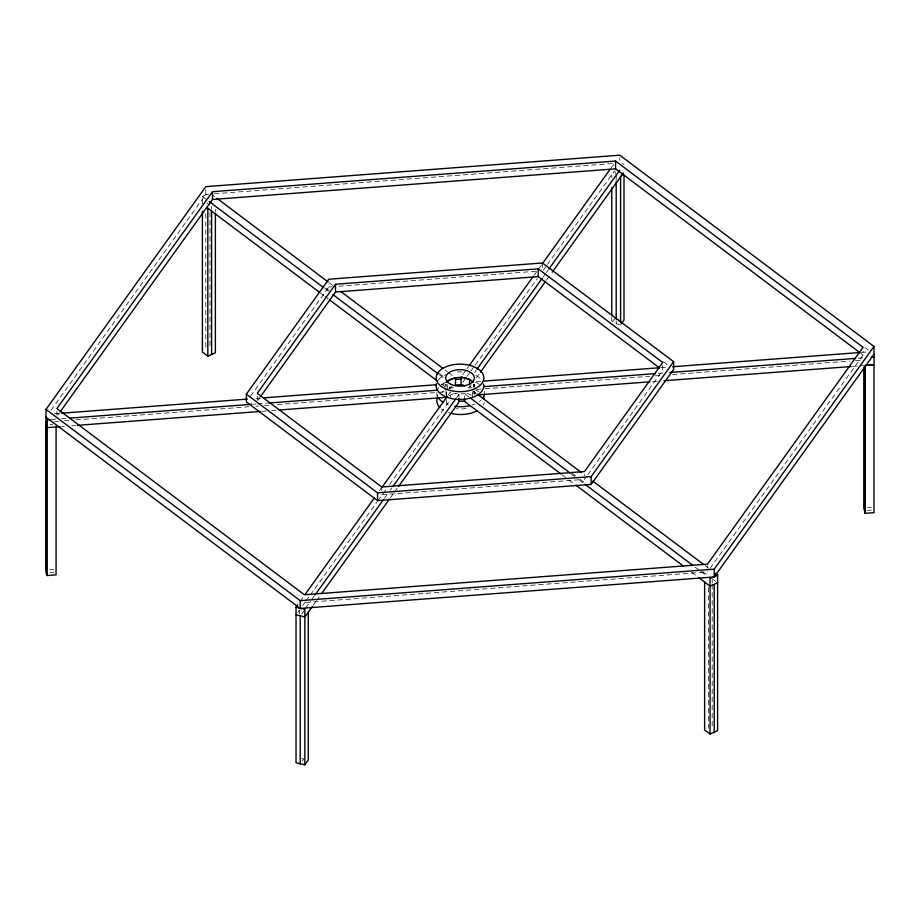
<?xml version="1.0" encoding="UTF-8"?>
<svg xmlns="http://www.w3.org/2000/svg" width="920" height="920" viewBox="0 0 920 920"><rect width="100%" height="100%" fill="white"/><g stroke="black" fill="none" stroke-linecap="round" stroke-linejoin="round"><path stroke-width="0.69" stroke-dasharray="4.6 3.45" d="M615.192 174.352L615.192 171.477M51.025 410.171L205.804 194.43L205.804 187.945M57.753 415.173L59.42 412.838M250.539 396.129L328.831 287.005L328.831 284.406M258.117 399.947L259.785 397.624M300.207 601.22L303.554 596.574M379.5 490.751L381.167 488.428M447.948 395.393L450.455 391.897L450.455 397.095M462.772 374.589L466.118 369.921M466.957 368.747L468.636 366.424M533.957 275.425L541.5 264.925M611.006 168.095L614.353 163.427M297.712 612.501L299.379 610.167M302.714 605.521L305.221 602.036M306.049 600.863L309.396 596.217M310.224 595.056L377.004 502.021M377.832 500.859L382.007 495.041M382.846 493.879L386.181 489.233M389.516 484.575L450.455 399.683M462.772 382.375L466.118 377.706M466.957 376.533L470.304 371.875M471.143 370.702L474.49 366.034M475.329 364.872L537.303 278.541M543.168 270.377L546.514 265.707M547.354 264.534L614.514 170.993M305.681 607.982L310.707 600.978M311.546 599.817L314.053 596.309M384.399 498.306L386.906 494.81M390.252 490.141L391.931 487.807M456.412 397.98L458.919 394.473L455.285 393.369M474.57 372.519L476.238 370.197M543.03 277.161L545.525 273.677M546.365 272.515L548.033 270.192M301.656 614.181L303.853 611.121L301.645 610.604M469.568 387.285L471.235 384.951M476.238 377.982L479.584 373.324M546.365 280.301L549.7 275.643M313.214 605.268L315.733 601.76M316.572 600.599L319.918 595.93M390.252 497.927L393.61 493.258M394.438 492.096L397.796 487.428M612.467 321.735L615.192 317.929M302.392 761.047L303.853 759.011L300.541 758.23M620.597 324.794L616.193 323.736L619.114 319.666M586.971 475.87L584.476 479.354L584.476 474.156M587.799 474.709L662.722 370.288L662.722 365.102M710.01 568.422L863.086 355.062L863.086 351.164M202.4 204.183L202.4 196.397L209.967 193.039M448.73 388.044L451.433 387.067M205.804 194.43L208.667 194.212M214.394 193.775L614.065 163.403M328.831 287.005L331.671 286.787M338.801 286.246L536.762 271.193M54.568 413.735L60.283 413.298M255.955 398.44L261.671 398.003M441.634 384.341L444.486 384.123M476.583 381.639L480.872 381.317M661.077 367.62L666.804 367.195M861.315 352.417L867.031 351.98M51.532 419.52L55.821 419.198M61.548 418.761L65.837 418.428M253.195 404.202L256.059 403.983M257.485 403.88L267.502 403.121M658.329 373.382L664.044 372.945M858.291 358.202L862.569 357.868M54.568 421.521L58.857 421.199M64.572 420.762L68.85 420.44M75.992 419.888L248.814 406.766M255.955 406.226L258.808 406.007M264.523 405.57L270.238 405.145M277.38 404.593L437.345 392.449M438.771 392.334L445.912 391.793L445.912 387.906M476.583 389.424L483.724 388.872M485.162 388.769L649.635 376.28M655.362 375.843L661.077 375.406M672.52 374.543L849.873 361.065M855.588 360.628L861.315 360.203M50.048 424.637L52.75 424.43M652.613 381.604L658.329 381.167M852.575 366.413L864.006 365.55M61.548 426.546L64.411 426.328M71.553 425.776L75.854 425.454M261.786 411.332L266.075 411.01M271.791 410.573L276.08 410.251M381.754 494.753L581.612 479.561M49.783 569.779L53.567 569.491M867.709 507.61L871.493 507.322M50.048 572.528L54.096 572.217M867.249 510.416L871.297 510.105M305.842 602.45L707.503 571.918M621.92 163.668L624.001 164.369M864.834 347.334L868.273 349.922M860.798 353.337L863.086 355.062M663.366 361.732L669.07 366.022M211.105 193.901L215.694 197.363M329.279 282.842L332.718 285.43M445.153 370.035L447.453 371.772M448.592 372.634L453.18 376.084M472.592 390.643L476.019 393.231M705.007 565.524L708.446 568.1M325.841 288.029L329.279 290.616M439.415 373.508L444.003 376.959M572.194 473.374L575.632 475.962M580.209 479.412L584.786 482.85M702.719 571.584L708.446 575.885M712.183 578.703L716.519 581.969M202.4 196.397L205.838 198.973M324.886 288.581L328.325 291.157M439.369 374.728L443.946 378.178M469.073 397.049L464.485 393.599L464.485 397.486M571.205 473.88L574.643 476.479M579.232 479.929L583.82 483.379M695.117 567.122L699.717 570.572M700.856 571.447L706.594 575.759M206.77 202.94L209.668 205.125M320.309 292.916L323.748 295.492M324.886 296.355L328.325 298.942M441.657 384.238L445.084 386.814M562.016 474.766L567.755 479.078M568.905 479.941L574.643 484.253M691.679 572.32L696.268 575.77M473.903 384.617L474.087 387.377M473.811 391.023L473.995 393.783M446.096 386.779L445.912 384.008L445.82 386.768A14.294 8.257 0 0 1 445.82 384.617M445.912 391.793L446.096 394.553M712.183 580.14L712.183 583.004M712.183 584.441L712.183 726.593M708.4 587.558L708.4 728.272M707.503 565.432L707.503 568.031M619.804 157.78L619.804 160.367M616.193 175.846L616.193 180.147M616.193 320.861L616.193 323.736M611.788 174.788L611.788 177.663M611.788 316.94L611.788 321.252M542.455 262.982L542.455 269.468M474.846 394.484L474.846 391.885A14.294 8.257 0 0 1 474.846 394.047M474.179 384.18L474.179 386.768A14.294 8.257 0 0 0 474.179 384.617M474.087 391.264L474.087 393.863M473.719 384.445L473.719 387.044M472.592 391.943L472.592 398.429M458.919 394.473L458.919 397.072M447.384 384.652L447.384 388.539M446.487 395.784L446.487 391.885A14.294 8.257 0 0 0 446.487 394.047M446.28 392.127L446.28 397.325M437 394.577L437 397.164M381.754 488.267L381.754 490.866M299.448 610.075L299.448 614.376M257.278 395.91L257.278 401.108M215.383 209.219L215.383 212.083M211.6 206.586L211.6 209.449M209.967 212.313L209.967 348.714M205.804 213.704L205.804 350.106M56.913 411.148L56.913 415.035M481.137 400.016A23.828 13.754 0 0 1 479.366 401.499M474.904 403.995A23.828 13.754 0 0 1 472.293 404.984M448.466 404.788A23.828 13.754 0 0 1 445.889 403.765M437.839 396.922A23.828 13.754 0 0 1 436.873 392.173M437.08 390.988A23.828 13.754 0 0 1 438.771 387.527M441.956 384.445A23.828 13.754 0 0 1 446.418 381.938M475.433 382.168A23.828 13.754 0 0 1 479.768 384.744M484.334 391.368A23.828 13.754 0 0 1 484.242 394.956M466.141 408.376A14.294 8.257 0 0 1 456.366 408.629M447.453 403.914A14.294 8.257 0 0 1 446.487 399.671M449.316 395.726A14.294 8.257 0 0 1 454.066 393.426M467.268 393.426A14.294 8.257 0 0 1 472.006 395.726M484.242 402.741A23.828 13.754 0 0 1 483.287 405.076M451.237 413.39A23.828 13.754 0 0 1 448.466 412.574M443.578 410.343A23.828 13.754 0 0 1 441.554 408.974M441.956 392.23A23.828 13.754 0 0 1 444.049 390.885M449.041 388.746A23.828 13.754 0 0 1 454.216 387.504M467.751 387.619A23.828 13.754 0 0 1 470.085 388.113M475.433 389.953A23.828 13.754 0 0 1 478.803 391.828M449.316 387.941A14.294 8.257 0 0 1 451.961 386.423M469.372 386.423A14.294 8.257 0 0 1 472.006 387.941M465.474 393.323A14.294 8.257 0 0 1 454.526 393.323M438.115 380.259A23.828 13.754 0 0 1 445.751 374.659M457.217 372.025A23.828 13.754 0 0 1 463.438 372.082M475.962 375.475A23.828 13.754 0 0 1 481.528 379.787"/><path stroke-width="1.38" d="M46 570.066L46 422.176M297.712 604.716L296.033 607.039L296.033 762.714L304.842 764.819L308.257 760.069L308.257 612.179M715.311 573.275L717.6 575L717.6 730.675L710.033 734.022L710.033 578.346L714.207 576.955L714.207 569.181L874 346.449L619.804 155.181L205.804 186.645L46 409.377L46 572.838L47.242 575.517L56.074 574.851L56.074 426.96M212.497 191.693L56.913 408.549L304.416 594.769L707.503 564.132L863.086 347.277L615.583 161.046L212.497 191.693L212.497 199.479L60.26 411.666M246.364 394.151L328.831 279.22L542.455 262.982L673.635 361.675L673.635 369.46L591.169 484.391L377.545 500.629L246.364 401.936L246.364 394.151L377.545 492.844L591.169 476.606L673.635 361.675M335.524 284.257L257.278 393.323L381.754 486.979L584.476 471.569L662.722 362.503L538.246 268.847L335.524 284.257L335.524 292.042L260.613 396.462M305.221 594.251L374.497 497.731M382.007 487.255L447.108 396.554M469.476 365.251L533.117 276.586M542.328 263.752L610.167 169.257M314.893 595.148L383.559 499.479M392.771 486.645L455.572 399.142M477.077 369.035L542.191 278.323M548.872 269.019L619.827 170.177M480.412 372.163L545.525 281.462M552.207 272.159L623.162 173.316M312.386 606.429L304.842 616.929L296.033 614.824M321.597 593.595L389.413 499.1M398.624 486.266L458.919 402.258L458.919 398.372M623.323 173.098L620.597 176.905L620.597 321.919M621.276 323.84L624.001 320.034L624.001 175.018M296.033 607.039L300.207 608.431L714.207 576.955L874 354.223M714.207 576.955L717.6 575M698.567 577.495L710.033 586.132L717.6 582.785M202.4 211.358L202.4 352.072L207.816 356.143L215.383 352.797L215.383 213.52M447.384 380.753L455.48 377.809L455.48 385.595M212.497 199.479L615.583 168.831L859.648 352.475M335.524 292.042L538.246 276.632L659.295 367.712M61.709 413.195L247.388 399.096M263.097 397.9L435.919 384.767M483.724 381.098L659.651 367.735M672.52 366.758L859.878 352.521M304.842 764.819L304.842 609.144L300.207 608.431L46 417.162L47.242 419.842L50.105 419.623M70.127 418.105L251.769 404.305M268.927 403.006L437.702 390.183M484.081 386.618L655.477 373.6M669.76 372.519L855.428 358.409M871.148 357.224L874 357.006M478.365 394.841L649.761 381.823M664.044 380.73L851.149 366.528M865.432 365.435L874 364.791L865.168 365.459L865.168 513.348L874 512.681L874 346.449M60.122 426.65L47.242 427.627L46 424.948M77.28 425.35L260.348 411.447M278.944 410.032L446.28 397.325M46 409.377L300.207 600.645L714.207 569.181M464.726 385.813L461.092 384.698L461.092 376.924L469.568 379.5L469.568 384.686M216.844 198.225L328.129 281.968M340.756 291.467L442.865 368.31M477.169 394.093L581.359 472.489M592.802 481.102L703.857 564.661M209.265 201.56L323.748 287.718M332.902 294.607L438.219 373.865M470.223 397.911L570.055 473.018M584.971 484.242L692.829 565.397M206.977 207.621L319.171 292.054M329.464 299.805L437.08 380.788M560.878 473.903L464.485 401.373L464.485 398.785M575.793 485.116L683.652 566.271M710.033 734.022L704.616 729.939L704.616 582.049M865.168 513.348L863.926 507.897L863.926 367.183M864.547 367.034L864.547 510.623M714.207 584.74L714.207 732.63M616.193 181.585L616.193 319.424M615.583 161.046L615.583 168.831M611.788 187.714L611.788 315.502M591.169 476.606L591.169 484.391M538.246 268.847L538.246 276.632M377.545 492.844L377.545 500.629M300.207 600.645L300.207 608.431M300.207 616.216L300.207 764.106M211.6 210.887L211.6 354.476M207.816 208.253L207.816 356.143M47.242 419.842L47.242 575.517M477.284 410.619A23.828 13.754 0 0 1 451.237 413.39M439.863 407.468A23.828 13.754 0 0 1 437.08 398.762M483.494 396.796A23.828 13.754 0 0 1 484.334 399.142M484.242 394.956A23.828 13.754 0 0 1 482.551 398.406M469.476 405.754A23.828 13.754 0 0 1 454.779 406.306M443.578 402.558A23.828 13.754 0 0 1 438.518 398.061M455.423 379.546A23.828 13.754 0 0 1 461.621 379.224M464.968 400.844A14.294 8.257 0 0 1 458.792 401.154M455.193 385.342A14.294 8.257 0 0 1 462.53 384.778M483.667 384.088A23.828 13.754 0 0 1 459.666 399.452A23.828 13.754 0 0 1 436.413 383.709M446.786 382.536A14.294 8.257 0 0 1 460 377.441A14.294 8.257 0 0 1 473.213 382.536M445.234 388.711A23.828 13.754 0 0 0 483.586 379.902A23.828 13.754 0 0 0 451.191 365.125A23.828 13.754 0 0 0 445.234 388.711M451.294 384.456A14.294 8.257 0 0 0 474.179 378.994A14.294 8.257 0 0 0 454.526 370.288A14.294 8.257 0 0 0 451.294 384.456"/></g></svg>
